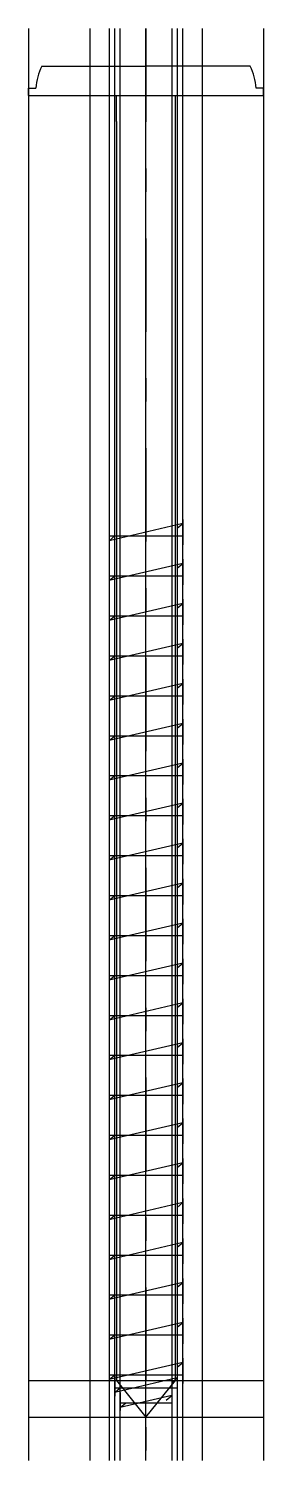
# Model space of a CAD drawing. Extents: x -16 to 16, y -186 to 9.
import ezdxf

# ---------------------------------------------------------------- set-up
doc = ezdxf.new("R2010")
doc.units = 0
doc.linetypes.add('CENTER', pattern=[28.575, 12.7, -6.35, 3.175, -6.35])
doc.layers.get('0').update_dxf_attribs({"linetype": 'CONTINUOUS'})

msp = doc.modelspace()

# ---------------------------------------------------------------- linework, layer by layer
at = {"linetype": 'CONTINUOUS'}
for p, q in [((-16, 9.1), (-16, -185.9)), ((-7.65, 9.1), (-7.65, -185.9)), ((-5, 9.1), (-5, -185.9)), ((-4.26, -185.9), (-4.26, 9.1)), ((-3.52, -185.9), (-3.52, 9.1)), ((0, -185.9), (0, 9.1)), ((3.52, 9.1), (3.52, -185.9)), ((4.26, 9.1), (4.26, -185.9)), ((5, -185.9), (5, 9.1)), ((7.65, 9.1), (7.65, -185.9)), ((16, 9.1), (16, -185.9)), ((-14.2, 4), (0, 4)), ((14.2, 4), (0, 4)), ((-16, 0), (-16, 1)), ((-16, 1), (-15, 1)), ((-16, 0), (16, 0)), ((-16, 0), (16, 0)), ((-4, -3.55), (-4, 0)), ((4, -3.55), (4, 0)), ((16, 1), (15, 1)), ((16, 0), (16, 1)), ((-4, -3.55), (-4, -175)), ((4, -175), (4, -3.55)), ((-5, -57.74), (-5, -61.2)), ((5, -58.31), (-5, -60.64)), ((0, -61.2), (0, -57.74)), ((4.25, -58.95), (5, -58.31)), ((5, -57.74), (5, -61.2)), ((-5, -60), (5, -60)), ((-5, -60.64), (-4.25, -60)), ((-5, -63.18), (-5, -66.64)), ((5, -63.75), (-5, -66.08)), ((0, -66.64), (0, -63.18)), ((4.25, -64.39), (5, -63.75)), ((5, -63.18), (5, -66.64)), ((-5, -65.44), (5, -65.44)), ((-5, -66.08), (-4.25, -65.44)), ((-5, -68.62), (-5, -72.08)), ((5, -69.19), (-5, -71.52)), ((0, -72.08), (0, -68.62)), ((4.25, -69.83), (5, -69.19)), ((5, -68.62), (5, -72.08)), ((-5, -70.88), (5, -70.88)), ((-5, -71.52), (-4.25, -70.88)), ((-5, -74.06), (-5, -77.52)), ((0, -77.52), (0, -74.06)), ((5, -74.06), (5, -77.52)), ((5, -74.63), (-5, -76.96)), ((4.25, -75.27), (5, -74.63)), ((-5, -76.32), (5, -76.32)), ((-5, -76.96), (-4.25, -76.32)), ((-5, -79.5), (-5, -82.96)), ((0, -82.96), (0, -79.5)), ((5, -79.5), (5, -82.96)), ((5, -80.07), (-5, -82.4)), ((-5, -81.76), (5, -81.76)), ((-5, -82.4), (-4.25, -81.76)), ((4.25, -80.71), (5, -80.07)), ((-5, -84.94), (-5, -88.4)), ((5, -85.52), (-5, -87.84)), ((0, -88.4), (0, -84.94)), ((4.25, -86.16), (5, -85.52)), ((5, -84.94), (5, -88.4)), ((-5, -87.2), (5, -87.2)), ((-5, -87.84), (-4.25, -87.2)), ((-5, -90.38), (-5, -93.84)), ((5, -90.96), (-5, -93.28)), ((0, -93.84), (0, -90.38)), ((4.25, -91.6), (5, -90.96)), ((5, -90.38), (5, -93.84)), ((-5, -92.64), (5, -92.64)), ((-5, -93.28), (-4.25, -92.64)), ((-5, -95.82), (-5, -99.28)), ((5, -96.4), (-5, -98.72)), ((0, -99.28), (0, -95.82)), ((4.25, -97.04), (5, -96.4)), ((5, -95.82), (5, -99.28)), ((-5, -98.08), (5, -98.08)), ((-5, -98.72), (-4.25, -98.08)), ((-5, -101.26), (-5, -104.72)), ((0, -104.72), (0, -101.26)), ((5, -101.26), (5, -104.72)), ((5, -101.84), (-5, -104.17)), ((4.25, -102.48), (5, -101.84)), ((-5, -103.53), (5, -103.53)), ((-5, -104.17), (-4.25, -103.53)), ((-5, -106.7), (-5, -110.17)), ((0, -110.17), (0, -106.7)), ((5, -106.7), (5, -110.17)), ((5, -107.28), (-5, -109.61)), ((-5, -108.97), (5, -108.97)), ((-5, -109.61), (-4.25, -108.97)), ((4.25, -107.92), (5, -107.28)), ((-5, -112.15), (-5, -115.61)), ((5, -112.72), (-5, -115.05)), ((0, -115.61), (0, -112.15)), ((4.25, -113.36), (5, -112.72)), ((5, -112.15), (5, -115.61)), ((-5, -114.41), (5, -114.41)), ((-5, -115.05), (-4.25, -114.41)), ((-5, -117.59), (-5, -121.05)), ((5, -118.16), (-5, -120.49)), ((0, -121.05), (0, -117.59)), ((4.25, -118.8), (5, -118.16)), ((5, -117.59), (5, -121.05)), ((-5, -119.85), (5, -119.85)), ((-5, -120.49), (-4.25, -119.85)), ((-5, -123.03), (-5, -126.49)), ((5, -123.6), (-5, -125.93)), ((0, -126.49), (0, -123.03)), ((4.25, -124.24), (5, -123.6)), ((5, -123.03), (5, -126.49)), ((-5, -125.29), (5, -125.29)), ((-5, -125.93), (-4.25, -125.29)), ((-5, -128.47), (-5, -131.93)), ((0, -131.93), (0, -128.47)), ((5, -128.47), (5, -131.93)), ((5, -129.04), (-5, -131.37)), ((4.25, -129.68), (5, -129.04)), ((-5, -130.73), (5, -130.73)), ((-5, -131.37), (-4.25, -130.73)), ((-5, -133.91), (-5, -137.37)), ((5, -134.48), (-5, -136.81)), ((0, -137.37), (0, -133.91)), ((4.25, -135.12), (5, -134.48)), ((5, -133.91), (5, -137.37)), ((-5, -136.17), (5, -136.17)), ((-5, -136.81), (-4.25, -136.17)), ((-5, -139.35), (-5, -142.81)), ((5, -139.92), (-5, -142.25)), ((0, -142.81), (0, -139.35)), ((4.25, -140.56), (5, -139.92)), ((5, -139.35), (5, -142.81)), ((-5, -141.61), (5, -141.61)), ((-5, -142.25), (-4.25, -141.61)), ((-5, -144.79), (-5, -148.25)), ((5, -145.36), (-5, -147.69)), ((0, -148.25), (0, -144.79)), ((4.25, -146), (5, -145.36)), ((5, -144.79), (5, -148.25)), ((-5, -147.05), (5, -147.05)), ((-5, -147.69), (-4.25, -147.05)), ((-5, -150.23), (-5, -153.69)), ((5, -150.8), (-5, -153.13)), ((0, -153.69), (0, -150.23)), ((4.25, -151.44), (5, -150.8)), ((5, -150.23), (5, -153.69)), ((-5, -152.49), (5, -152.49)), ((-5, -153.13), (-4.25, -152.49)), ((-5, -155.67), (-5, -159.13)), ((0, -159.13), (0, -155.67)), ((5, -155.67), (5, -159.13)), ((5, -156.24), (-5, -158.57)), ((-5, -157.93), (5, -157.93)), ((-5, -158.57), (-4.25, -157.93)), ((4.25, -156.88), (5, -156.24)), ((-5, -161.11), (-5, -164.57)), ((5, -161.68), (-5, -164.01)), ((0, -164.57), (0, -161.11)), ((4.25, -162.32), (5, -161.68)), ((5, -161.11), (5, -164.57)), ((-5, -163.37), (5, -163.37)), ((-5, -164.01), (-4.25, -163.37)), ((-5, -166.55), (-5, -170.01)), ((5, -167.13), (-5, -169.45)), ((0, -170.01), (0, -166.55)), ((4.25, -167.77), (5, -167.13)), ((5, -166.55), (5, -170.01)), ((-5, -168.81), (5, -168.81)), ((-5, -169.45), (-4.25, -168.81)), ((-5, -171.99), (-5, -175.45)), ((5, -172.57), (-5, -174.89)), ((0, -175.45), (0, -171.99)), ((4.25, -173.21), (5, -172.57)), ((5, -171.99), (5, -175.45)), ((-16, -175), (16, -175)), ((-5, -174.25), (5, -174.25)), ((-5, -174.89), (-4.25, -174.25)), ((-4.26, -174.19), (-4.26, -177.14)), ((4.26, -174.67), (-4.26, -176.66)), ((-4, -175), (0, -180)), ((0, -177.14), (0, -174.19)), ((0, -180), (4, -175)), ((3.51, -175.31), (4.26, -174.67)), ((4.26, -174.19), (4.26, -177.14)), ((-4.26, -176.02), (4.26, -176.02)), ((-4.26, -176.66), (-3.51, -176.02)), ((-3.52, -176.67), (-3.52, -179.11)), ((3.52, -177.07), (-3.52, -178.71)), ((0, -179.11), (0, -176.67)), ((2.77, -177.71), (3.52, -177.07)), ((3.52, -176.67), (3.52, -179.11)), ((-3.52, -178.07), (3.52, -178.07)), ((-3.52, -178.71), (-2.77, -178.07)), ((-16, -180), (16, -180))]:
    msp.add_line(p, q, dxfattribs=at)
at = {"linetype": 'CENTER'}
msp.add_line((0, 9.1), (0, -185.9), dxfattribs=at)
at = {"linetype": 'CONTINUOUS'}
for centre, start, end in [((-6.79, 0.42), 154.1958, 175.9414), ((6.79, 0.42), 4.0586, 25.8042)]:
    msp.add_arc(centre, 8.23, start, end, dxfattribs=at)

doc.saveas('drawing.dxf')
